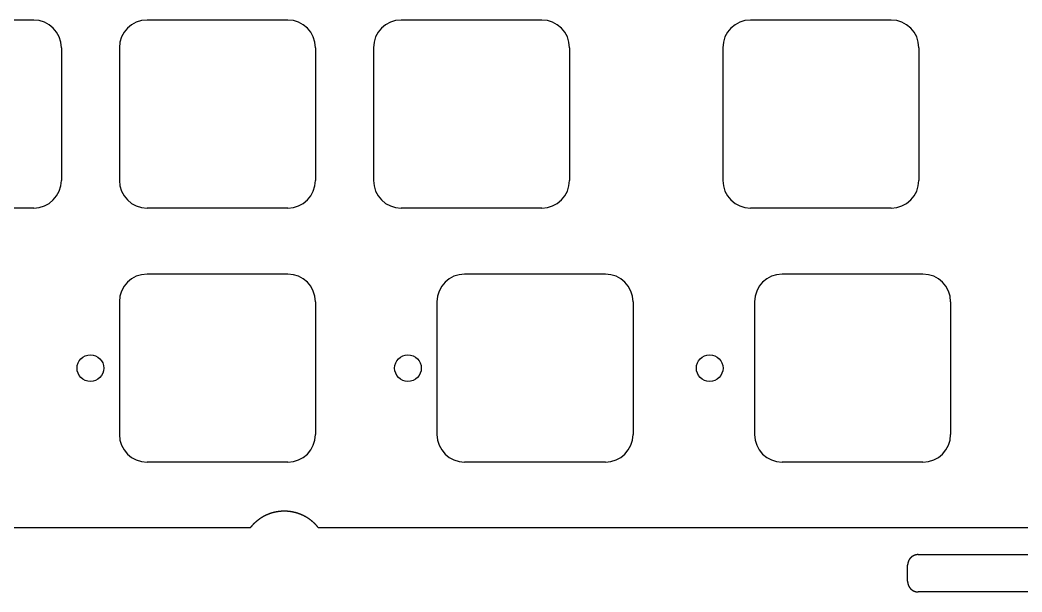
# Model space of a CAD drawing. Header units: millimetres. Extents: x -11 to 340, y -118 to 18.
# Drawn here: x 199.5 to 274.6, y -116.8 to -73.9 of the extents above; entities that cross this region are included whole.
import ezdxf

# ---------------------------------------------------------------- set-up
doc = ezdxf.new("R2010")
doc.units = ezdxf.units.MM
doc.header["$MEASUREMENT"] = 0
doc.layers.add('BLACK', color=7, linetype='CONTINUOUS')

msp = doc.modelspace()

# ---------------------------------------------------------------- linework, layer by layer
at = {"layer": 'BLACK', "linetype": 'Continuous'}
for p, q in [((200.5375, -73.9125), (189.9875, -73.9125)), ((219.5875, -73.9125), (209.0375, -73.9125)), ((238.6375, -73.9125), (228.087499, -73.9125)), ((264.83125, -73.9125), (254.281249, -73.9125)), ((202.6125, -75.9875), (202.6125, -85.9375)), ((202.612502, -75.9875), (202.6125, -75.9875)), ((206.9625, -75.9875), (206.9625, -85.9375)), ((221.6625, -75.9875), (221.6625, -85.9375)), ((221.662502, -75.9875), (221.6625, -75.9875)), ((226.0125, -75.9875), (226.0125, -85.937501)), ((240.7125, -75.9875), (240.7125, -85.9375)), ((252.20625, -75.9875), (252.20625, -85.937501)), ((266.90625, -75.9875), (266.90625, -85.9375)), ((200.5375, -88.0125), (189.9875, -88.0125)), ((219.5875, -88.0125), (209.0375, -88.0125)), ((238.6375, -88.0125), (228.0875, -88.0125)), ((264.83125, -88.0125), (254.28125, -88.0125)), ((219.5875, -92.9625), (209.037499, -92.9625)), ((243.4, -92.9625), (232.849999, -92.9625)), ((267.2125, -92.9625), (256.662499, -92.9625)), ((206.9625, -95.0375), (206.9625, -104.987501)), ((221.6625, -95.0375), (221.6625, -104.9875)), ((230.775, -95.0375), (230.775, -104.987501)), ((245.475, -95.0375), (245.475, -104.9875)), ((254.5875, -95.0375), (254.5875, -104.987501)), ((269.2875, -95.0375), (269.2875, -104.9875)), ((219.5875, -107.0625), (209.0375, -107.0625)), ((243.4, -107.0625), (232.85, -107.0625)), ((267.2125, -107.0625), (256.6625, -107.0625)), ((217.688993, -111.184133), (217.682042, -111.188222)), ((217.695956, -111.180062), (217.688993, -111.184133)), ((217.702926, -111.176009), (217.695956, -111.180062)), ((217.709907, -111.171973), (217.702926, -111.176009)), ((217.716895, -111.167956), (217.709907, -111.171973)), ((217.723894, -111.163956), (217.716895, -111.167956)), ((217.730901, -111.159974), (217.723894, -111.163956)), ((217.737918, -111.15601), (217.730901, -111.159974)), ((217.744942, -111.152064), (217.737918, -111.15601)), ((217.751978, -111.148135), (217.744942, -111.152064)), ((217.75902, -111.144226), (217.751978, -111.148135)), ((217.766074, -111.140333), (217.75902, -111.144226)), ((217.773134, -111.136459), (217.766074, -111.140333)), ((217.780205, -111.132602), (217.773134, -111.136459)), ((217.787283, -111.128764), (217.780205, -111.132602)), ((217.794372, -111.124943), (217.787283, -111.128764)), ((217.801467, -111.121141), (217.794372, -111.124943)), ((217.808574, -111.117356), (217.801467, -111.121141)), ((217.815687, -111.11359), (217.808574, -111.117356)), ((217.822811, -111.10984), (217.815687, -111.11359)), ((217.829941, -111.106111), (217.822811, -111.10984)), ((217.837082, -111.102398), (217.829941, -111.106111)), ((217.84423, -111.098704), (217.837082, -111.102398)), ((217.851388, -111.095027), (217.84423, -111.098704)), ((217.858553, -111.09137), (217.851388, -111.095027)), ((217.865729, -111.087729), (217.858553, -111.09137)), ((217.87291, -111.084108), (217.865729, -111.087729)), ((217.880103, -111.080503), (217.87291, -111.084108)), ((217.887301, -111.076918), (217.880103, -111.080503)), ((217.894511, -111.07335), (217.887301, -111.076918)), ((217.901726, -111.069802), (217.894511, -111.07335)), ((217.908952, -111.06627), (217.901726, -111.069802)), ((217.916184, -111.062758), (217.908952, -111.06627)), ((217.923427, -111.059263), (217.916184, -111.062758)), ((217.930676, -111.055787), (217.923427, -111.059263)), ((217.937935, -111.052328), (217.930676, -111.055787)), ((217.9452, -111.048889), (217.937935, -111.052328)), ((217.952475, -111.045467), (217.9452, -111.048889)), ((217.959757, -111.042064), (217.952475, -111.045467)), ((217.967048, -111.038679), (217.959757, -111.042064)), ((217.974346, -111.035313), (217.967048, -111.038679)), ((217.981653, -111.031964), (217.974346, -111.035313)), ((217.988967, -111.028634), (217.981653, -111.031964)), ((217.996291, -111.025322), (217.988967, -111.028634)), ((218.00362, -111.022029), (217.996291, -111.025322)), ((218.01096, -111.018754), (218.00362, -111.022029)), ((218.018305, -111.015498), (218.01096, -111.018754)), ((218.02566, -111.01226), (218.018305, -111.015498)), ((218.033021, -111.009041), (218.02566, -111.01226)), ((218.040392, -111.005839), (218.033021, -111.009041)), ((218.047768, -111.002657), (218.040392, -111.005839)), ((218.055154, -110.999492), (218.047768, -111.002657)), ((218.062546, -110.996347), (218.055154, -110.999492)), ((218.069947, -110.993219), (218.062546, -110.996347)), ((218.077354, -110.990111), (218.069947, -110.993219)), ((218.084771, -110.987021), (218.077354, -110.990111)), ((218.092193, -110.983949), (218.084771, -110.987021)), ((218.099624, -110.980896), (218.092193, -110.983949)), ((218.107061, -110.977862), (218.099624, -110.980896)), ((218.114508, -110.974846), (218.107061, -110.977862)), ((218.121959, -110.971849), (218.114508, -110.974846)), ((218.129421, -110.96887), (218.121959, -110.971849)), ((218.136887, -110.96591), (218.129421, -110.96887)), ((218.144363, -110.962968), (218.136887, -110.96591)), ((218.151844, -110.960046), (218.144363, -110.962968)), ((218.159334, -110.957141), (218.151844, -110.960046)), ((218.166829, -110.954256), (218.159334, -110.957141)), ((218.174334, -110.951389), (218.166829, -110.954256)), ((218.181844, -110.948542), (218.174334, -110.951389)), ((218.189362, -110.945712), (218.181844, -110.948542)), ((218.196886, -110.942902), (218.189362, -110.945712)), ((218.204419, -110.94011), (218.196886, -110.942902)), ((218.211956, -110.937337), (218.204419, -110.94011)), ((218.219503, -110.934582), (218.211956, -110.937337)), ((218.227054, -110.931847), (218.219503, -110.934582)), ((218.234615, -110.92913), (218.227054, -110.931847)), ((218.24218, -110.926433), (218.234615, -110.92913)), ((218.249754, -110.923753), (218.24218, -110.926433)), ((218.257332, -110.921094), (218.249754, -110.923753)), ((218.264919, -110.918452), (218.257332, -110.921094)), ((218.272511, -110.91583), (218.264919, -110.918452)), ((218.280112, -110.913226), (218.272511, -110.91583)), ((218.287717, -110.910642), (218.280112, -110.913226)), ((218.295331, -110.908076), (218.287717, -110.910642)), ((218.302949, -110.905529), (218.295331, -110.908076)), ((218.310576, -110.903001), (218.302949, -110.905529)), ((218.318207, -110.900492), (218.310576, -110.903001)), ((218.325846, -110.898002), (218.318207, -110.900492)), ((218.33349, -110.895531), (218.325846, -110.898002)), ((218.341142, -110.893079), (218.33349, -110.895531)), ((218.348798, -110.890646), (218.341142, -110.893079)), ((218.356463, -110.888232), (218.348798, -110.890646)), ((218.364131, -110.885838), (218.356463, -110.888232)), ((218.371808, -110.883461), (218.364131, -110.885838)), ((218.379489, -110.881105), (218.371808, -110.883461)), ((218.387178, -110.878767), (218.379489, -110.881105)), ((218.394871, -110.876449), (218.387178, -110.878767)), ((218.402573, -110.874149), (218.394871, -110.876449)), ((218.410278, -110.871869), (218.402573, -110.874149)), ((218.41799, -110.869607), (218.410278, -110.871869)), ((218.425707, -110.867365), (218.41799, -110.869607)), ((218.433432, -110.865142), (218.425707, -110.867365)), ((218.44116, -110.862938), (218.433432, -110.865142)), ((218.448896, -110.860753), (218.44116, -110.862938)), ((218.456636, -110.858588), (218.448896, -110.860753)), ((218.464383, -110.856441), (218.456636, -110.858588)), ((218.472134, -110.854315), (218.464383, -110.856441)), ((218.479893, -110.852206), (218.472134, -110.854315)), ((218.487655, -110.850118), (218.479893, -110.852206)), ((218.495425, -110.848048), (218.487655, -110.850118)), ((218.503198, -110.845998), (218.495425, -110.848048)), ((218.510978, -110.843967), (218.503198, -110.845998)), ((218.518762, -110.841956), (218.510978, -110.843967)), ((218.526553, -110.839963), (218.518762, -110.841956)), ((218.534348, -110.837991), (218.526553, -110.839963)), ((218.542149, -110.836037), (218.534348, -110.837991)), ((218.549954, -110.834103), (218.542149, -110.836037)), ((218.557766, -110.832187), (218.549954, -110.834103)), ((218.565581, -110.830292), (218.557766, -110.832187)), ((218.573403, -110.828416), (218.565581, -110.830292)), ((218.581228, -110.826559), (218.573403, -110.828416)), ((218.58906, -110.824721), (218.581228, -110.826559)), ((218.596895, -110.822903), (218.58906, -110.824721)), ((218.604737, -110.821104), (218.596895, -110.822903)), ((218.612582, -110.819325), (218.604737, -110.821104)), ((218.620433, -110.817565), (218.612582, -110.819325)), ((218.628287, -110.815825), (218.620433, -110.817565)), ((218.636148, -110.814104), (218.628287, -110.815825)), ((218.644011, -110.812403), (218.636148, -110.814104)), ((218.651881, -110.81072), (218.644011, -110.812403)), ((218.659754, -110.809058), (218.651881, -110.81072)), ((218.667633, -110.807415), (218.659754, -110.809058)), ((218.675515, -110.805792), (218.667633, -110.807415)), ((218.683403, -110.804187), (218.675515, -110.805792)), ((218.691293, -110.802603), (218.683403, -110.804187)), ((218.69919, -110.801038), (218.691293, -110.802603)), ((218.707089, -110.799493), (218.69919, -110.801038)), ((218.714994, -110.797967), (218.707089, -110.799493)), ((218.722902, -110.796461), (218.714994, -110.797967)), ((218.730815, -110.794974), (218.722902, -110.796461)), ((218.738731, -110.793507), (218.730815, -110.794974)), ((218.746653, -110.792059), (218.738731, -110.793507)), ((218.754577, -110.790632), (218.746653, -110.792059)), ((218.762506, -110.789223), (218.754577, -110.790632)), ((218.770438, -110.787835), (218.762506, -110.789223)), ((218.778375, -110.786466), (218.770438, -110.787835)), ((218.786315, -110.785117), (218.778375, -110.786466)), ((218.794259, -110.783787), (218.786315, -110.785117)), ((218.802206, -110.782477), (218.794259, -110.783787)), ((218.810158, -110.781186), (218.802206, -110.782477)), ((218.818113, -110.779916), (218.810158, -110.781186)), ((218.826072, -110.778665), (218.818113, -110.779916)), ((218.834033, -110.777434), (218.826072, -110.778665)), ((218.841999, -110.776222), (218.834033, -110.777434)), ((218.849968, -110.77503), (218.841999, -110.776222)), ((218.857941, -110.773858), (218.849968, -110.77503)), ((218.865916, -110.772706), (218.857941, -110.773858)), ((218.873895, -110.771573), (218.865916, -110.772706)), ((218.881877, -110.77046), (218.873895, -110.771573)), ((218.889863, -110.769367), (218.881877, -110.77046)), ((218.89785, -110.768294), (218.889863, -110.769367)), ((218.905843, -110.76724), (218.89785, -110.768294)), ((218.913837, -110.766207), (218.905843, -110.76724)), ((218.921835, -110.765193), (218.913837, -110.766207)), ((218.929834, -110.764198), (218.921835, -110.765193)), ((218.937838, -110.763224), (218.929834, -110.764198)), ((218.945844, -110.762269), (218.937838, -110.763224)), ((218.953854, -110.761335), (218.945844, -110.762269)), ((218.961865, -110.76042), (218.953854, -110.761335)), ((218.96988, -110.759525), (218.961865, -110.76042)), ((218.977896, -110.758649), (218.96988, -110.759525)), ((218.985916, -110.757794), (218.977896, -110.758649)), ((218.993937, -110.756958), (218.985916, -110.757794)), ((219.001962, -110.756143), (218.993937, -110.756958)), ((219.009989, -110.755347), (219.001962, -110.756143)), ((219.018019, -110.754571), (219.009989, -110.755347)), ((219.02605, -110.753815), (219.018019, -110.754571)), ((219.034084, -110.753078), (219.02605, -110.753815)), ((219.04212, -110.752362), (219.034084, -110.753078)), ((219.050159, -110.751666), (219.04212, -110.752362)), ((219.058198, -110.750989), (219.050159, -110.751666)), ((219.066241, -110.750333), (219.058198, -110.750989)), ((219.074285, -110.749696), (219.066241, -110.750333)), ((219.082332, -110.749079), (219.074285, -110.749696)), ((219.09038, -110.748482), (219.082332, -110.749079)), ((219.098431, -110.747905), (219.09038, -110.748482)), ((219.106482, -110.747348), (219.098431, -110.747905)), ((219.114536, -110.746811), (219.106482, -110.747348)), ((219.122591, -110.746294), (219.114536, -110.746811)), ((219.130649, -110.745797), (219.122591, -110.746294)), ((219.138707, -110.745319), (219.130649, -110.745797)), ((219.146767, -110.744862), (219.138707, -110.745319)), ((219.154828, -110.744425), (219.146767, -110.744862)), ((219.162892, -110.744007), (219.154828, -110.744425)), ((219.170956, -110.74361), (219.162892, -110.744007)), ((219.179022, -110.743232), (219.170956, -110.74361)), ((219.187089, -110.742875), (219.179022, -110.743232)), ((219.195157, -110.742537), (219.187089, -110.742875)), ((219.203226, -110.74222), (219.195157, -110.742537)), ((219.211297, -110.741922), (219.203226, -110.74222)), ((219.219368, -110.741644), (219.211297, -110.741922)), ((219.227441, -110.741387), (219.219368, -110.741644)), ((219.235514, -110.741149), (219.227441, -110.741387)), ((219.243589, -110.740931), (219.235514, -110.741149)), ((219.251664, -110.740734), (219.243589, -110.740931)), ((219.259741, -110.740556), (219.251664, -110.740734)), ((219.267817, -110.740398), (219.259741, -110.740556)), ((219.275895, -110.740261), (219.267817, -110.740398)), ((219.283972, -110.740143), (219.275895, -110.740261)), ((219.292051, -110.740045), (219.283972, -110.740143)), ((219.30013, -110.739968), (219.292051, -110.740045)), ((219.30821, -110.73991), (219.30013, -110.739968)), ((219.31629, -110.739872), (219.30821, -110.73991)), ((219.324371, -110.739854), (219.31629, -110.739872)), ((219.332451, -110.739857), (219.324371, -110.739854)), ((219.340532, -110.739879), (219.332451, -110.739857)), ((219.348613, -110.739921), (219.340532, -110.739879)), ((219.356695, -110.739984), (219.348613, -110.739921)), ((219.364776, -110.740066), (219.356695, -110.739984)), ((219.372857, -110.740168), (219.364776, -110.740066)), ((219.380938, -110.740291), (219.372857, -110.740168)), ((219.38902, -110.740433), (219.380938, -110.740291)), ((219.397101, -110.740595), (219.38902, -110.740433)), ((219.405182, -110.740778), (219.397101, -110.740595)), ((219.413262, -110.74098), (219.405182, -110.740778)), ((219.421343, -110.741202), (219.413262, -110.74098)), ((219.429423, -110.741445), (219.421343, -110.741202)), ((219.437503, -110.741707), (219.429423, -110.741445)), ((219.445582, -110.741989), (219.437503, -110.741707)), ((219.453661, -110.742292), (219.445582, -110.741989)), ((219.461738, -110.742614), (219.453661, -110.742292)), ((219.469816, -110.742956), (219.461738, -110.742614)), ((219.477892, -110.743319), (219.469816, -110.742956)), ((219.485969, -110.743701), (219.477892, -110.743319)), ((219.494044, -110.744103), (219.485969, -110.743701)), ((219.502118, -110.744526), (219.494044, -110.744103)), ((219.510191, -110.744968), (219.502118, -110.744526)), ((219.518264, -110.74543), (219.510191, -110.744968)), ((219.526335, -110.745912), (219.518264, -110.74543)), ((219.534406, -110.746415), (219.526335, -110.745912)), ((219.542475, -110.746937), (219.534406, -110.746415)), ((219.550543, -110.747479), (219.542475, -110.746937)), ((219.55861, -110.748041), (219.550543, -110.747479)), ((219.566675, -110.748623), (219.55861, -110.748041)), ((219.574739, -110.749225), (219.566675, -110.748623)), ((219.582802, -110.749847), (219.574739, -110.749225)), ((219.590863, -110.750489), (219.582802, -110.749847)), ((219.598923, -110.751151), (219.590863, -110.750489)), ((219.606981, -110.751833), (219.598923, -110.751151)), ((219.615038, -110.752534), (219.606981, -110.751833)), ((219.623093, -110.753256), (219.615038, -110.752534)), ((219.631146, -110.753998), (219.623093, -110.753256)), ((219.639197, -110.754759), (219.631146, -110.753998)), ((219.647247, -110.75554), (219.639197, -110.754759)), ((219.655294, -110.756342), (219.647247, -110.75554)), ((219.66334, -110.757163), (219.655294, -110.756342)), ((219.671384, -110.758004), (219.66334, -110.757163)), ((219.679425, -110.758865), (219.671384, -110.758004)), ((219.687465, -110.759746), (219.679425, -110.758865)), ((219.695502, -110.760647), (219.687465, -110.759746)), ((219.703537, -110.761568), (219.695502, -110.760647)), ((219.711569, -110.762508), (219.703537, -110.761568)), ((219.7196, -110.763469), (219.711569, -110.762508)), ((219.735653, -110.765449), (219.7196, -110.763469)), ((219.751696, -110.767509), (219.735653, -110.765449)), ((219.767729, -110.769648), (219.751696, -110.767509)), ((219.783751, -110.771866), (219.767729, -110.769648)), ((219.799762, -110.774163), (219.783751, -110.771866)), ((219.81576, -110.77654), (219.799762, -110.774163)), ((219.831746, -110.778995), (219.81576, -110.77654)), ((219.84772, -110.78153), (219.831746, -110.778995)), ((219.86368, -110.784144), (219.84772, -110.78153)), ((219.879627, -110.786836), (219.86368, -110.784144)), ((219.89556, -110.789607), (219.879627, -110.786836)), ((219.911478, -110.792457), (219.89556, -110.789607)), ((219.927382, -110.795385), (219.911478, -110.792457)), ((219.94327, -110.798392), (219.927382, -110.795385)), ((219.959142, -110.801477), (219.94327, -110.798392)), ((219.974998, -110.804641), (219.959142, -110.801477)), ((219.990838, -110.807883), (219.974998, -110.804641)), ((220.00666, -110.811203), (219.990838, -110.807883)), ((220.022465, -110.814601), (220.00666, -110.811203)), ((220.038252, -110.818077), (220.022465, -110.814601)), ((220.05402, -110.821631), (220.038252, -110.818077)), ((220.06977, -110.825262), (220.05402, -110.821631)), ((220.085501, -110.828972), (220.06977, -110.825262)), ((220.101211, -110.832758), (220.085501, -110.828972)), ((220.116902, -110.836623), (220.101211, -110.832758)), ((220.132573, -110.840564), (220.116902, -110.836623)), ((220.148222, -110.844583), (220.132573, -110.840564)), ((220.16385, -110.848679), (220.148222, -110.844583)), ((220.179456, -110.852852), (220.16385, -110.848679)), ((220.19504, -110.857102), (220.179456, -110.852852)), ((220.210602, -110.861428), (220.19504, -110.857102)), ((220.226141, -110.865831), (220.210602, -110.861428)), ((220.241656, -110.870311), (220.226141, -110.865831)), ((220.257147, -110.874867), (220.241656, -110.870311)), ((220.272614, -110.879499), (220.257147, -110.874867)), ((220.288057, -110.884207), (220.272614, -110.879499)), ((220.303474, -110.888992), (220.288057, -110.884207)), ((220.318866, -110.893852), (220.303474, -110.888992)), ((220.334233, -110.898788), (220.318866, -110.893852)), ((220.349573, -110.903799), (220.334233, -110.898788)), ((220.364886, -110.908886), (220.349573, -110.903799)), ((220.380172, -110.914048), (220.364886, -110.908886)), ((220.395431, -110.919285), (220.380172, -110.914048)), ((220.410662, -110.924598), (220.395431, -110.919285)), ((220.425865, -110.929985), (220.410662, -110.924598)), ((220.44104, -110.935447), (220.425865, -110.929985)), ((220.456185, -110.940983), (220.44104, -110.935447)), ((220.471301, -110.946594), (220.456185, -110.940983)), ((220.486388, -110.952279), (220.471301, -110.946594)), ((220.501444, -110.958038), (220.486388, -110.952279)), ((220.51647, -110.963872), (220.501444, -110.958038)), ((220.531464, -110.969779), (220.51647, -110.963872)), ((220.546428, -110.975759), (220.531464, -110.969779)), ((220.56136, -110.981813), (220.546428, -110.975759)), ((220.576261, -110.987941), (220.56136, -110.981813)), ((220.591128, -110.994142), (220.576261, -110.987941)), ((220.605964, -111.000415), (220.591128, -110.994142)), ((220.620766, -111.006762), (220.605964, -111.000415)), ((220.635534, -111.013181), (220.620766, -111.006762)), ((220.650269, -111.019673), (220.635534, -111.013181)), ((220.66497, -111.026237), (220.650269, -111.019673)), ((220.679637, -111.032873), (220.66497, -111.026237)), ((220.694269, -111.039581), (220.679637, -111.032873)), ((220.708865, -111.046362), (220.694269, -111.039581)), ((220.723426, -111.053213), (220.708865, -111.046362)), ((220.737951, -111.060137), (220.723426, -111.053213)), ((220.75244, -111.067131), (220.737951, -111.060137)), ((220.766893, -111.074197), (220.75244, -111.067131)), ((220.781309, -111.081334), (220.766893, -111.074197)), ((220.795687, -111.088542), (220.781309, -111.081334)), ((220.810029, -111.09582), (220.795687, -111.088542)), ((220.824332, -111.103169), (220.810029, -111.09582)), ((220.838597, -111.110588), (220.824332, -111.103169)), ((220.852824, -111.118077), (220.838597, -111.110588)), ((220.867012, -111.125637), (220.852824, -111.118077)), ((220.881161, -111.133266), (220.867012, -111.125637)), ((220.89527, -111.140964), (220.881161, -111.133266)), ((220.90934, -111.148732), (220.89527, -111.140964)), ((220.92337, -111.15657), (220.90934, -111.148732)), ((220.937359, -111.164476), (220.92337, -111.15657)), ((220.951308, -111.172451), (220.937359, -111.164476)), ((220.965216, -111.180495), (220.951308, -111.172451)), ((220.979083, -111.188608), (220.965216, -111.180495)), ((216.814185, -111.932212), (216.809087, -111.938458)), ((216.819298, -111.925977), (216.814185, -111.932212)), ((216.824426, -111.919756), (216.819298, -111.925977)), ((216.829569, -111.913546), (216.824426, -111.919756)), ((216.834728, -111.907351), (216.829569, -111.913546)), ((216.839903, -111.901167), (216.834728, -111.907351)), ((216.845092, -111.894997), (216.839903, -111.901167)), ((216.850298, -111.888839), (216.845092, -111.894997)), ((216.855518, -111.882695), (216.850298, -111.888839)), ((216.860753, -111.876563), (216.855518, -111.882695)), ((216.866004, -111.870445), (216.860753, -111.876563)), ((216.87127, -111.864339), (216.866004, -111.870445)), ((216.87655, -111.858247), (216.87127, -111.864339)), ((216.881847, -111.852167), (216.87655, -111.858247)), ((216.887158, -111.846101), (216.881847, -111.852167)), ((216.892484, -111.840048), (216.887158, -111.846101)), ((216.897825, -111.834009), (216.892484, -111.840048)), ((216.903181, -111.827982), (216.897825, -111.834009)), ((216.908552, -111.821969), (216.903181, -111.827982)), ((216.913938, -111.815969), (216.908552, -111.821969)), ((216.919338, -111.809983), (216.913938, -111.815969)), ((216.924754, -111.80401), (216.919338, -111.809983)), ((216.930184, -111.798051), (216.924754, -111.80401)), ((216.935629, -111.792104), (216.930184, -111.798051)), ((216.941089, -111.786172), (216.935629, -111.792104)), ((216.946564, -111.780253), (216.941089, -111.786172)), ((216.952053, -111.774348), (216.946564, -111.780253)), ((216.957557, -111.768456), (216.952053, -111.774348)), ((216.963075, -111.762578), (216.957557, -111.768456)), ((216.968608, -111.756714), (216.963075, -111.762578)), ((216.974155, -111.750864), (216.968608, -111.756714)), ((216.979717, -111.745027), (216.974155, -111.750864)), ((216.985294, -111.739204), (216.979717, -111.745027)), ((216.990885, -111.733395), (216.985294, -111.739204)), ((216.99649, -111.7276), (216.990885, -111.733395)), ((217.002109, -111.721819), (216.99649, -111.7276)), ((217.007743, -111.716052), (217.002109, -111.721819)), ((217.013391, -111.710298), (217.007743, -111.716052)), ((217.019054, -111.704559), (217.013391, -111.710298)), ((217.024731, -111.698834), (217.019054, -111.704559)), ((217.030421, -111.693123), (217.024731, -111.698834)), ((217.041845, -111.681744), (217.030421, -111.693123)), ((217.053326, -111.670421), (217.041845, -111.681744)), ((217.064862, -111.659155), (217.053326, -111.670421)), ((217.076454, -111.647947), (217.064862, -111.659155)), ((217.088101, -111.636797), (217.076454, -111.647947)), ((217.099804, -111.625704), (217.088101, -111.636797)), ((217.111561, -111.61467), (217.099804, -111.625704)), ((217.123373, -111.603694), (217.111561, -111.61467)), ((217.135239, -111.592777), (217.123373, -111.603694)), ((217.14716, -111.581919), (217.135239, -111.592777)), ((217.159133, -111.571121), (217.14716, -111.581919)), ((217.171161, -111.560382), (217.159133, -111.571121)), ((217.183241, -111.549703), (217.171161, -111.560382)), ((217.195374, -111.539083), (217.183241, -111.549703)), ((217.20756, -111.528525), (217.195374, -111.539083)), ((217.219798, -111.518027), (217.20756, -111.528525)), ((217.232087, -111.507589), (217.219798, -111.518027)), ((217.244429, -111.497213), (217.232087, -111.507589)), ((217.256821, -111.486898), (217.244429, -111.497213)), ((217.269265, -111.476645), (217.256821, -111.486898)), ((217.281759, -111.466454), (217.269265, -111.476645)), ((217.294304, -111.456325), (217.281759, -111.466454)), ((217.306899, -111.446258), (217.294304, -111.456325)), ((217.319543, -111.436254), (217.306899, -111.446258)), ((217.332237, -111.426313), (217.319543, -111.436254)), ((217.340279, -111.420067), (217.332237, -111.426313)), ((217.346729, -111.415086), (217.340279, -111.420067)), ((217.353188, -111.410123), (217.346729, -111.415086)), ((217.359659, -111.405176), (217.353188, -111.410123)), ((217.366139, -111.400248), (217.359659, -111.405176)), ((217.372631, -111.395335), (217.366139, -111.400248)), ((217.379131, -111.390442), (217.372631, -111.395335)), ((217.385644, -111.385564), (217.379131, -111.390442)), ((217.392165, -111.380705), (217.385644, -111.385564)), ((217.398698, -111.375861), (217.392165, -111.380705)), ((217.405239, -111.371037), (217.398698, -111.375861)), ((217.411793, -111.366228), (217.405239, -111.371037)), ((217.418355, -111.361438), (217.411793, -111.366228)), ((217.424929, -111.356664), (217.418355, -111.361438)), ((217.431512, -111.351908), (217.424929, -111.356664)), ((217.438106, -111.347169), (217.431512, -111.351908)), ((217.444709, -111.342448), (217.438106, -111.347169)), ((217.451324, -111.337744), (217.444709, -111.342448)), ((217.457947, -111.333058), (217.451324, -111.337744)), ((217.464582, -111.328388), (217.457947, -111.333058)), ((217.471225, -111.323736), (217.464582, -111.328388)), ((217.47788, -111.319101), (217.471225, -111.323736)), ((217.484543, -111.314485), (217.47788, -111.319101)), ((217.491218, -111.309885), (217.484543, -111.314485)), ((217.497901, -111.305303), (217.491218, -111.309885)), ((217.504596, -111.300738), (217.497901, -111.305303)), ((217.511299, -111.296191), (217.504596, -111.300738)), ((217.518014, -111.291661), (217.511299, -111.296191)), ((217.524736, -111.287149), (217.518014, -111.291661)), ((217.531471, -111.282654), (217.524736, -111.287149)), ((217.538213, -111.278177), (217.531471, -111.282654)), ((217.544967, -111.273717), (217.538213, -111.278177)), ((217.551729, -111.269275), (217.544967, -111.273717)), ((217.558502, -111.26485), (217.551729, -111.269275)), ((217.565283, -111.260444), (217.558502, -111.26485)), ((217.572076, -111.256054), (217.565283, -111.260444)), ((217.578877, -111.251682), (217.572076, -111.256054)), ((217.585689, -111.247327), (217.578877, -111.251682)), ((217.592508, -111.242991), (217.585689, -111.247327)), ((217.59934, -111.238672), (217.592508, -111.242991)), ((217.606179, -111.234371), (217.59934, -111.238672)), ((217.613029, -111.230086), (217.606179, -111.234371)), ((217.619887, -111.225821), (217.613029, -111.230086)), ((217.626756, -111.221572), (217.619887, -111.225821)), ((217.633633, -111.217342), (217.626756, -111.221572)), ((217.640522, -111.213128), (217.633633, -111.217342)), ((217.647417, -111.208933), (217.640522, -111.213128)), ((217.654324, -111.204755), (217.647417, -111.208933)), ((217.661239, -111.200596), (217.654324, -111.204755)), ((217.668164, -111.196453), (217.661239, -111.200596)), ((217.675097, -111.192329), (217.668164, -111.196453)), ((217.682042, -111.188222), (217.675097, -111.192329)), ((220.992908, -111.196788), (220.979083, -111.188608)), ((221.006692, -111.205037), (220.992908, -111.196788)), ((221.020433, -111.213354), (221.006692, -111.205037)), ((221.034132, -111.221739), (221.020433, -111.213354)), ((221.047789, -111.230192), (221.034132, -111.221739)), ((221.061402, -111.238712), (221.047789, -111.230192)), ((221.074973, -111.247299), (221.061402, -111.238712)), ((221.088499, -111.255953), (221.074973, -111.247299)), ((221.101982, -111.264674), (221.088499, -111.255953)), ((221.115421, -111.273462), (221.101982, -111.264674)), ((221.128816, -111.282317), (221.115421, -111.273462)), ((221.142166, -111.291238), (221.128816, -111.282317)), ((221.155472, -111.300225), (221.142166, -111.291238)), ((221.168732, -111.309278), (221.155472, -111.300225)), ((221.181947, -111.318397), (221.168732, -111.309278)), ((221.195116, -111.327582), (221.181947, -111.318397)), ((221.208239, -111.336832), (221.195116, -111.327582)), ((221.221317, -111.346147), (221.208239, -111.336832)), ((221.234348, -111.355528), (221.221317, -111.346147)), ((221.247332, -111.364974), (221.234348, -111.355528)), ((221.26027, -111.374484), (221.247332, -111.364974)), ((221.27316, -111.384059), (221.26027, -111.374484)), ((221.286003, -111.393699), (221.27316, -111.384059)), ((221.298799, -111.403402), (221.286003, -111.393699)), ((221.311546, -111.41317), (221.298799, -111.403402)), ((221.324246, -111.423002), (221.311546, -111.41317)), ((221.336897, -111.432897), (221.324246, -111.423002)), ((221.3495, -111.442856), (221.336897, -111.432897)), ((221.362054, -111.452879), (221.3495, -111.442856)), ((221.37456, -111.462965), (221.362054, -111.452879)), ((221.387016, -111.473113), (221.37456, -111.462965)), ((221.399422, -111.483325), (221.387016, -111.473113)), ((221.411779, -111.493599), (221.399422, -111.483325)), ((221.424087, -111.503936), (221.411779, -111.493599)), ((221.436344, -111.514336), (221.424087, -111.503936)), ((221.448551, -111.524797), (221.436344, -111.514336)), ((221.460707, -111.535321), (221.448551, -111.524797)), ((221.472813, -111.545906), (221.460707, -111.535321)), ((221.484868, -111.556554), (221.472813, -111.545906)), ((221.496872, -111.567262), (221.484868, -111.556554)), ((221.508825, -111.578033), (221.496872, -111.567262)), ((221.520726, -111.588864), (221.508825, -111.578033)), ((221.532575, -111.599757), (221.520726, -111.588864)), ((221.544373, -111.61071), (221.532575, -111.599757)), ((221.556118, -111.621724), (221.544373, -111.61071)), ((221.567812, -111.632799), (221.556118, -111.621724)), ((221.579453, -111.643935), (221.567812, -111.632799)), ((221.591041, -111.65513), (221.579453, -111.643935)), ((221.602576, -111.666386), (221.591041, -111.65513)), ((221.614059, -111.677702), (221.602576, -111.666386)), ((221.625488, -111.689077), (221.614059, -111.677702)), ((221.636864, -111.700513), (221.625488, -111.689077)), ((221.648186, -111.712008), (221.636864, -111.700513)), ((221.659454, -111.723562), (221.648186, -111.712008)), ((221.670669, -111.735175), (221.659454, -111.723562)), ((221.681829, -111.746848), (221.670669, -111.735175)), ((221.692936, -111.75858), (221.681829, -111.746848)), ((221.703988, -111.77037), (221.692936, -111.75858)), ((221.714985, -111.782219), (221.703988, -111.77037)), ((221.725927, -111.794127), (221.714985, -111.782219)), ((221.736815, -111.806093), (221.725927, -111.794127)), ((221.747647, -111.818117), (221.736815, -111.806093)), ((221.758424, -111.8302), (221.747647, -111.818117)), ((221.769146, -111.84234), (221.758424, -111.8302)), ((221.779812, -111.854538), (221.769146, -111.84234)), ((221.790423, -111.866794), (221.779812, -111.854538)), ((221.800977, -111.879108), (221.790423, -111.866794)), ((221.811476, -111.891479), (221.800977, -111.879108)), ((221.821918, -111.903907), (221.811476, -111.891479)), ((221.832303, -111.916393), (221.821918, -111.903907)), ((221.842633, -111.928935), (221.832303, -111.916393)), ((221.852905, -111.941535), (221.842633, -111.928935)), ((216.76605, -111.9925), (172.55625, -111.9925)), ((216.773842, -111.98254), (216.76605, -111.9925)), ((216.77883, -111.976205), (216.773842, -111.98254)), ((216.783834, -111.969883), (216.77883, -111.976205)), ((216.788853, -111.963573), (216.783834, -111.969883)), ((216.793888, -111.957275), (216.788853, -111.963573)), ((216.798939, -111.95099), (216.793888, -111.957275)), ((216.804005, -111.944718), (216.798939, -111.95099)), ((216.809087, -111.938458), (216.804005, -111.944718)), ((221.863121, -111.954191), (221.852905, -111.941535)), ((221.873279, -111.966904), (221.863121, -111.954191)), ((221.883381, -111.979674), (221.873279, -111.966904)), ((221.893425, -111.9925), (221.883381, -111.979674)), ((286.3125, -111.9925), (221.893425, -111.9925)), ((266.341398, -114.188008), (266.33534, -114.193266)), ((266.347508, -114.182811), (266.341398, -114.188008)), ((266.353668, -114.177676), (266.347508, -114.182811)), ((266.359878, -114.172603), (266.353668, -114.177676)), ((266.366138, -114.167593), (266.359878, -114.172603)), ((266.372446, -114.162647), (266.366138, -114.167593)), ((266.378803, -114.157765), (266.372446, -114.162647)), ((266.385206, -114.152947), (266.378803, -114.157765)), ((266.391657, -114.148194), (266.385206, -114.152947)), ((266.398153, -114.143507), (266.391657, -114.148194)), ((266.404694, -114.138885), (266.398153, -114.143507)), ((266.41128, -114.134331), (266.404694, -114.138885)), ((266.417909, -114.129843), (266.41128, -114.134331)), ((266.424582, -114.125422), (266.417909, -114.129843)), ((266.431297, -114.12107), (266.424582, -114.125422)), ((266.438054, -114.116785), (266.431297, -114.12107)), ((266.444851, -114.11257), (266.438054, -114.116785)), ((266.451689, -114.108423), (266.444851, -114.11257)), ((266.458566, -114.104346), (266.451689, -114.108423)), ((266.465482, -114.100339), (266.458566, -114.104346)), ((266.472436, -114.096402), (266.465482, -114.100339)), ((266.479427, -114.092536), (266.472436, -114.096402)), ((266.486455, -114.088741), (266.479427, -114.092536)), ((266.493519, -114.085017), (266.486455, -114.088741)), ((266.500618, -114.081366), (266.493519, -114.085017)), ((266.507752, -114.077786), (266.500618, -114.081366)), ((266.51492, -114.074278), (266.507752, -114.077786)), ((266.522121, -114.070844), (266.51492, -114.074278)), ((266.529354, -114.067482), (266.522121, -114.070844)), ((266.53662, -114.064194), (266.529354, -114.067482)), ((266.543916, -114.060979), (266.53662, -114.064194)), ((266.551243, -114.057838), (266.543916, -114.060979)), ((266.5586, -114.054772), (266.551243, -114.057838)), ((266.565986, -114.051779), (266.5586, -114.054772)), ((266.573401, -114.048862), (266.565986, -114.051779)), ((266.580844, -114.046019), (266.573401, -114.048862)), ((266.588314, -114.043251), (266.580844, -114.046019)), ((266.59581, -114.040559), (266.588314, -114.043251)), ((266.603333, -114.037942), (266.59581, -114.040559)), ((266.61088, -114.035401), (266.603333, -114.037942)), ((266.618453, -114.032936), (266.61088, -114.035401)), ((266.62605, -114.030547), (266.618453, -114.032936)), ((266.63367, -114.028235), (266.62605, -114.030547)), ((266.641314, -114.025999), (266.63367, -114.028235)), ((266.64898, -114.02384), (266.641314, -114.025999)), ((266.656667, -114.021757), (266.64898, -114.02384)), ((266.664376, -114.019752), (266.656667, -114.021757)), ((266.672106, -114.017824), (266.664376, -114.019752)), ((266.679856, -114.015973), (266.672106, -114.017824)), ((266.687625, -114.0142), (266.679856, -114.015973)), ((266.695414, -114.012504), (266.687625, -114.0142)), ((266.70322, -114.010886), (266.695414, -114.012504)), ((266.711045, -114.009346), (266.70322, -114.010886)), ((266.718888, -114.007884), (266.711045, -114.009346)), ((266.726747, -114.0065), (266.718888, -114.007884)), ((266.734623, -114.005194), (266.726747, -114.0065)), ((266.742515, -114.003967), (266.734623, -114.005194)), ((266.750422, -114.002818), (266.742515, -114.003967)), ((266.758345, -114.001748), (266.750422, -114.002818)), ((266.766282, -114.000756), (266.758345, -114.001748)), ((266.774233, -113.999843), (266.766282, -114.000756)), ((266.782197, -113.999009), (266.774233, -113.999843)), ((266.790175, -113.998254), (266.782197, -113.999009)), ((266.798166, -113.997578), (266.790175, -113.998254)), ((266.806169, -113.996982), (266.798166, -113.997578)), ((266.814184, -113.996464), (266.806169, -113.996982)), ((266.82221, -113.996026), (266.814184, -113.996464)), ((266.830248, -113.995667), (266.82221, -113.996026)), ((266.838296, -113.995388), (266.830248, -113.995667)), ((266.846354, -113.995189), (266.838296, -113.995388)), ((266.854422, -113.995069), (266.846354, -113.995189)), ((266.8625, -113.995029), (266.854422, -113.995069)), ((266.8625, -113.995029), (279.5625, -113.995029)), ((266.062514, -114.790256), (266.0625, -114.794301)), ((266.0625, -114.794301), (266.0625, -114.795029)), ((266.0625, -115.995029), (266.0625, -114.795029)), ((266.062548, -114.786215), (266.062514, -114.790256)), ((266.062601, -114.782174), (266.062548, -114.786215)), ((266.062675, -114.778138), (266.062601, -114.782174)), ((266.062768, -114.774102), (266.062675, -114.778138)), ((266.062882, -114.770071), (266.062768, -114.774102)), ((266.063015, -114.76604), (266.062882, -114.770071)), ((266.063169, -114.762014), (266.063015, -114.76604)), ((266.063342, -114.757988), (266.063169, -114.762014)), ((266.063536, -114.753968), (266.063342, -114.757988)), ((266.063749, -114.749948), (266.063536, -114.753968)), ((266.063982, -114.745933), (266.063749, -114.749948)), ((266.064235, -114.741918), (266.063982, -114.745933)), ((266.064508, -114.737909), (266.064235, -114.741918)), ((266.064801, -114.733901), (266.064508, -114.737909)), ((266.065113, -114.729898), (266.064801, -114.733901)), ((266.065446, -114.725895), (266.065113, -114.729898)), ((266.065798, -114.721899), (266.065446, -114.725895)), ((266.06617, -114.717903), (266.065798, -114.721899)), ((266.066562, -114.713912), (266.06617, -114.717903)), ((266.066974, -114.709923), (266.066562, -114.713912)), ((266.067405, -114.705939), (266.066974, -114.709923)), ((266.067856, -114.701957), (266.067405, -114.705939)), ((266.068327, -114.69798), (266.067856, -114.701957)), ((266.068818, -114.694004), (266.068327, -114.69798)), ((266.069328, -114.690035), (266.068818, -114.694004)), ((266.069858, -114.686066), (266.069328, -114.690035)), ((266.070408, -114.682104), (266.069858, -114.686066)), ((266.070978, -114.678143), (266.070408, -114.682104)), ((266.071567, -114.674189), (266.070978, -114.678143)), ((266.072176, -114.670235), (266.071567, -114.674189)), ((266.072804, -114.666289), (266.072176, -114.670235)), ((266.073453, -114.662344), (266.072804, -114.666289)), ((266.07412, -114.658405), (266.073453, -114.662344)), ((266.074808, -114.654468), (266.07412, -114.658405)), ((266.075515, -114.650538), (266.074808, -114.654468)), ((266.076242, -114.646609), (266.075515, -114.650538)), ((266.076987, -114.642688), (266.076242, -114.646609)), ((266.077753, -114.638768), (266.076987, -114.642688)), ((266.078538, -114.634855), (266.077753, -114.638768)), ((266.079343, -114.630945), (266.078538, -114.634855)), ((266.080167, -114.627041), (266.079343, -114.630945)), ((266.081011, -114.623139), (266.080167, -114.627041)), ((266.081874, -114.619245), (266.081011, -114.623139)), ((266.082757, -114.615353), (266.081874, -114.619245)), ((266.083659, -114.611469), (266.082757, -114.615353)), ((266.08458, -114.607587), (266.083659, -114.611469)), ((266.085521, -114.603712), (266.08458, -114.607587)), ((266.086481, -114.59984), (266.085521, -114.603712)), ((266.087461, -114.595976), (266.086481, -114.59984)), ((266.08846, -114.592114), (266.087461, -114.595976)), ((266.089478, -114.58826), (266.08846, -114.592114)), ((266.090515, -114.584409), (266.089478, -114.58826)), ((266.091572, -114.580566), (266.090515, -114.584409)), ((266.092648, -114.576726), (266.091572, -114.580566)), ((266.093743, -114.572894), (266.092648, -114.576726)), ((266.094858, -114.569065), (266.093743, -114.572894)), ((266.095991, -114.565244), (266.094858, -114.569065)), ((266.097144, -114.561427), (266.095991, -114.565244)), ((266.098316, -114.557618), (266.097144, -114.561427)), ((266.099507, -114.553813), (266.098316, -114.557618)), ((266.100717, -114.550016), (266.099507, -114.553813)), ((266.101947, -114.546222), (266.100717, -114.550016)), ((266.103195, -114.542438), (266.101947, -114.546222)), ((266.104462, -114.538657), (266.103195, -114.542438)), ((266.105748, -114.534884), (266.104462, -114.538657)), ((266.107054, -114.531116), (266.105748, -114.534884)), ((266.108378, -114.527357), (266.107054, -114.531116)), ((266.109721, -114.523602), (266.108378, -114.527357)), ((266.111083, -114.519856), (266.109721, -114.523602)), ((266.112464, -114.516114), (266.111083, -114.519856)), ((266.113864, -114.512381), (266.112464, -114.516114)), ((266.115282, -114.508654), (266.113864, -114.512381)), ((266.116719, -114.504935), (266.115282, -114.508654)), ((266.118176, -114.501221), (266.116719, -114.504935)), ((266.11965, -114.497516), (266.118176, -114.501221)), ((266.121144, -114.493817), (266.11965, -114.497516)), ((266.122656, -114.490126), (266.121144, -114.493817)), ((266.124187, -114.486441), (266.122656, -114.490126)), ((266.125736, -114.482766), (266.124187, -114.486441)), ((266.127304, -114.479096), (266.125736, -114.482766)), ((266.12889, -114.475436), (266.127304, -114.479096)), ((266.130495, -114.471781), (266.12889, -114.475436)), ((266.132118, -114.468136), (266.130495, -114.471781)), ((266.13376, -114.464497), (266.132118, -114.468136)), ((266.13542, -114.460868), (266.13376, -114.464497)), ((266.137098, -114.457245), (266.13542, -114.460868)), ((266.138795, -114.453632), (266.137098, -114.457245)), ((266.14051, -114.450026), (266.138795, -114.453632)), ((266.142243, -114.44643), (266.14051, -114.450026)), ((266.143995, -114.44284), (266.142243, -114.44643)), ((266.145764, -114.43926), (266.143995, -114.44284)), ((266.147552, -114.435687), (266.145764, -114.43926)), ((266.149357, -114.432125), (266.147552, -114.435687)), ((266.151181, -114.428569), (266.149357, -114.432125)), ((266.153022, -114.425024), (266.151181, -114.428569)), ((266.154882, -114.421487), (266.153022, -114.425024)), ((266.15676, -114.41796), (266.154882, -114.421487)), ((266.158655, -114.41444), (266.15676, -114.41796)), ((266.160568, -114.410931), (266.158655, -114.41444)), ((266.162499, -114.40743), (266.160568, -114.410931)), ((266.164448, -114.40394), (266.162499, -114.40743)), ((266.166414, -114.400457), (266.164448, -114.40394)), ((266.168398, -114.396986), (266.166414, -114.400457)), ((266.1704, -114.393523), (266.168398, -114.396986)), ((266.172418, -114.390071), (266.1704, -114.393523)), ((266.174455, -114.386627), (266.172418, -114.390071)), ((266.176509, -114.383194), (266.174455, -114.386627)), ((266.17858, -114.379771), (266.176509, -114.383194)), ((266.180668, -114.376358), (266.17858, -114.379771)), ((266.182775, -114.372954), (266.180668, -114.376358)), ((266.184897, -114.369562), (266.182775, -114.372954)), ((266.187038, -114.366179), (266.184897, -114.369562)), ((266.189195, -114.362807), (266.187038, -114.366179)), ((266.191369, -114.359445), (266.189195, -114.362807)), ((266.19356, -114.356095), (266.191369, -114.359445)), ((266.195769, -114.352754), (266.19356, -114.356095)), ((266.197994, -114.349425), (266.195769, -114.352754)), ((266.200236, -114.346105), (266.197994, -114.349425)), ((266.202495, -114.342798), (266.200236, -114.346105)), ((266.20477, -114.339501), (266.202495, -114.342798)), ((266.207062, -114.336215), (266.20477, -114.339501)), ((266.209371, -114.33294), (266.207062, -114.336215)), ((266.211696, -114.329678), (266.209371, -114.33294)), ((266.214038, -114.326425), (266.211696, -114.329678)), ((266.216396, -114.323185), (266.214038, -114.326425)), ((266.21877, -114.319956), (266.216396, -114.323185)), ((266.221161, -114.316739), (266.21877, -114.319956)), ((266.223568, -114.313534), (266.221161, -114.316739)), ((266.225991, -114.31034), (266.223568, -114.313534)), ((266.22843, -114.307158), (266.225991, -114.31034)), ((266.230885, -114.303989), (266.22843, -114.307158)), ((266.233356, -114.300831), (266.230885, -114.303989)), ((266.235843, -114.297686), (266.233356, -114.300831)), ((266.238346, -114.294552), (266.235843, -114.297686)), ((266.240864, -114.291432), (266.238346, -114.294552)), ((266.243399, -114.288323), (266.240864, -114.291432)), ((266.245948, -114.285227), (266.243399, -114.288323)), ((266.248514, -114.282144), (266.245948, -114.285227)), ((266.251094, -114.279073), (266.248514, -114.282144)), ((266.253691, -114.276015), (266.251094, -114.279073)), ((266.256302, -114.27297), (266.253691, -114.276015)), ((266.258929, -114.269938), (266.256302, -114.27297)), ((266.261571, -114.266919), (266.258929, -114.269938)), ((266.264228, -114.263913), (266.261571, -114.266919)), ((266.2669, -114.26092), (266.264228, -114.263913)), ((266.269587, -114.257941), (266.2669, -114.26092)), ((266.272289, -114.254975), (266.269587, -114.257941)), ((266.275006, -114.252022), (266.272289, -114.254975)), ((266.277738, -114.249083), (266.275006, -114.252022)), ((266.280484, -114.246158), (266.277738, -114.249083)), ((266.283244, -114.243246), (266.280484, -114.246158)), ((266.28602, -114.240348), (266.283244, -114.243246)), ((266.288809, -114.237464), (266.28602, -114.240348)), ((266.291613, -114.234593), (266.288809, -114.237464)), ((266.294432, -114.231737), (266.291613, -114.234593)), ((266.300111, -114.226067), (266.294432, -114.231737)), ((266.305846, -114.220454), (266.300111, -114.226067)), ((266.311636, -114.214899), (266.305846, -114.220454)), ((266.317482, -114.209401), (266.311636, -114.214899)), ((266.323381, -114.203963), (266.317482, -114.209401)), ((266.329334, -114.198584), (266.323381, -114.203963)), ((266.33534, -114.193266), (266.329334, -114.198584)), ((266.0625, -115.995029), (266.06254, -116.003107)), ((266.06254, -116.003107), (266.06266, -116.011175)), ((266.06266, -116.011175), (266.062859, -116.019233)), ((266.062859, -116.019233), (266.063138, -116.027282)), ((266.063138, -116.027282), (266.063497, -116.035319)), ((266.063497, -116.035319), (266.063935, -116.043345)), ((266.063935, -116.043345), (266.064453, -116.05136)), ((266.064453, -116.05136), (266.065049, -116.059363)), ((266.065049, -116.059363), (266.065725, -116.067354)), ((266.065725, -116.067354), (266.06648, -116.075332)), ((266.06648, -116.075332), (266.067314, -116.083296)), ((266.067314, -116.083296), (266.068227, -116.091247)), ((266.068227, -116.091247), (266.069219, -116.099184)), ((266.069219, -116.099184), (266.070289, -116.107107)), ((266.070289, -116.107107), (266.071438, -116.115014)), ((266.071438, -116.115014), (266.072665, -116.122906)), ((266.072665, -116.122906), (266.073971, -116.130782)), ((266.073971, -116.130782), (266.075355, -116.138641)), ((266.075355, -116.138641), (266.076817, -116.146484)), ((266.076817, -116.146484), (266.078357, -116.154309)), ((266.078357, -116.154309), (266.079975, -116.162116)), ((266.079975, -116.162116), (266.081671, -116.169904)), ((266.081671, -116.169904), (266.083444, -116.177674)), ((266.083444, -116.177674), (266.085295, -116.185423)), ((266.085295, -116.185423), (266.087223, -116.193153)), ((266.087223, -116.193153), (266.089228, -116.200862)), ((266.089228, -116.200862), (266.091311, -116.20855)), ((266.091311, -116.20855), (266.09347, -116.216215)), ((266.09347, -116.216215), (266.095706, -116.223859)), ((266.095706, -116.223859), (266.098018, -116.231479)), ((266.098018, -116.231479), (266.100407, -116.239076)), ((266.100407, -116.239076), (266.102872, -116.246649)), ((266.102872, -116.246649), (266.105413, -116.254197)), ((266.105413, -116.254197), (266.10803, -116.261719)), ((266.10803, -116.261719), (266.110722, -116.269216)), ((266.110722, -116.269216), (266.11349, -116.276686)), ((266.11349, -116.276686), (266.116333, -116.284128)), ((266.116333, -116.284128), (266.11925, -116.291543)), ((266.11925, -116.291543), (266.122243, -116.298929)), ((266.122243, -116.298929), (266.125309, -116.306286)), ((266.125309, -116.306286), (266.12845, -116.313613)), ((266.12845, -116.313613), (266.131665, -116.32091)), ((266.131665, -116.32091), (266.134953, -116.328175)), ((266.134953, -116.328175), (266.138315, -116.335408)), ((266.138315, -116.335408), (266.141749, -116.342609)), ((266.141749, -116.342609), (266.145257, -116.349777)), ((266.145257, -116.349777), (266.148837, -116.356911)), ((266.148837, -116.356911), (266.152488, -116.36401)), ((266.152488, -116.36401), (266.156212, -116.371074)), ((266.156212, -116.371074), (266.160007, -116.378102)), ((266.160007, -116.378102), (266.163873, -116.385094)), ((266.163873, -116.385094), (266.16781, -116.392048)), ((266.16781, -116.392048), (266.171817, -116.398964)), ((266.171817, -116.398964), (266.175894, -116.405841)), ((266.175894, -116.405841), (266.18004, -116.412678)), ((266.18004, -116.412678), (266.184256, -116.419476)), ((266.184256, -116.419476), (266.18854, -116.426232)), ((266.18854, -116.426232), (266.192893, -116.432947)), ((266.192893, -116.432947), (266.197314, -116.43962)), ((266.197314, -116.43962), (266.201801, -116.446249)), ((266.201801, -116.446249), (266.206356, -116.452835)), ((266.206356, -116.452835), (266.210978, -116.459376)), ((266.210978, -116.459376), (266.215665, -116.465873)), ((266.215665, -116.465873), (266.220418, -116.472323)), ((266.220418, -116.472323), (266.225236, -116.478726)), ((266.225236, -116.478726), (266.230118, -116.485083)), ((266.230118, -116.485083), (266.235064, -116.491391)), ((266.235064, -116.491391), (266.240074, -116.497651)), ((266.240074, -116.497651), (266.245147, -116.503861)), ((266.245147, -116.503861), (266.250282, -116.510021)), ((266.250282, -116.510021), (266.255478, -116.516131)), ((266.255478, -116.516131), (266.260736, -116.522189)), ((266.260736, -116.522189), (266.266055, -116.528195)), ((266.266055, -116.528195), (266.271434, -116.534148)), ((266.271434, -116.534148), (266.276872, -116.540047)), ((266.276872, -116.540047), (266.282369, -116.545893)), ((266.282369, -116.545893), (266.287925, -116.551683)), ((266.287925, -116.551683), (266.293538, -116.557418)), ((266.293538, -116.557418), (266.299208, -116.563097)), ((266.299208, -116.563097), (266.302064, -116.565916)), ((266.302064, -116.565916), (266.304934, -116.56872)), ((266.304934, -116.56872), (266.307818, -116.571509)), ((266.307818, -116.571509), (266.310717, -116.574285)), ((266.310717, -116.574285), (266.313628, -116.577045)), ((266.313628, -116.577045), (266.316554, -116.579792)), ((266.316554, -116.579792), (266.319493, -116.582523)), ((266.319493, -116.582523), (266.322446, -116.58524)), ((266.322446, -116.58524), (266.325412, -116.587942)), ((266.325412, -116.587942), (266.328391, -116.590629)), ((266.328391, -116.590629), (266.331384, -116.593301)), ((266.331384, -116.593301), (266.33439, -116.595958)), ((266.33439, -116.595958), (266.337409, -116.5986)), ((266.337409, -116.5986), (266.340441, -116.601227)), ((266.340441, -116.601227), (266.343486, -116.603838)), ((266.343486, -116.603838), (266.346544, -116.606435)), ((266.346544, -116.606435), (266.349614, -116.609015)), ((266.349614, -116.609015), (266.352698, -116.611581)), ((266.352698, -116.611581), (266.355794, -116.61413)), ((266.355794, -116.61413), (266.358902, -116.616665)), ((266.358902, -116.616665), (266.362023, -116.619183)), ((266.362023, -116.619183), (266.365156, -116.621686)), ((266.365156, -116.621686), (266.368302, -116.624173)), ((266.368302, -116.624173), (266.371459, -116.626644)), ((266.371459, -116.626644), (266.374629, -116.629099)), ((266.374629, -116.629099), (266.377811, -116.631538)), ((266.377811, -116.631538), (266.381004, -116.633961)), ((266.381004, -116.633961), (266.38421, -116.636368)), ((266.38421, -116.636368), (266.387427, -116.638759)), ((266.387427, -116.638759), (266.390656, -116.641133)), ((266.390656, -116.641133), (266.393896, -116.643491)), ((266.393896, -116.643491), (266.397148, -116.645833)), ((266.397148, -116.645833), (266.400411, -116.648158)), ((266.400411, -116.648158), (266.403686, -116.650467)), ((266.403686, -116.650467), (266.406971, -116.652759)), ((266.406971, -116.652759), (266.410269, -116.655035)), ((266.410269, -116.655035), (266.413576, -116.657293)), ((266.413576, -116.657293), (266.416895, -116.659535)), ((266.416895, -116.659535), (266.420224, -116.66176)), ((266.420224, -116.66176), (266.423565, -116.663969)), ((266.423565, -116.663969), (266.426916, -116.66616)), ((266.426916, -116.66616), (266.430278, -116.668334)), ((266.430278, -116.668334), (266.43365, -116.670491)), ((266.43365, -116.670491), (266.437033, -116.672632)), ((266.437033, -116.672632), (266.440425, -116.674754)), ((266.440425, -116.674754), (266.443829, -116.676861)), ((266.443829, -116.676861), (266.447241, -116.678949)), ((266.447241, -116.678949), (266.450665, -116.68102)), ((266.450665, -116.68102), (266.454098, -116.683074)), ((266.454098, -116.683074), (266.457541, -116.685111)), ((266.457541, -116.685111), (266.460993, -116.687129)), ((266.460993, -116.687129), (266.464457, -116.689131)), ((266.464457, -116.689131), (266.467928, -116.691115)), ((266.467928, -116.691115), (266.47141, -116.693081)), ((266.47141, -116.693081), (266.474901, -116.69503)), ((266.474901, -116.69503), (266.478402, -116.696961)), ((266.478402, -116.696961), (266.481911, -116.698874)), ((266.481911, -116.698874), (266.48543, -116.700769)), ((266.48543, -116.700769), (266.488957, -116.702647)), ((266.488957, -116.702647), (266.492495, -116.704507)), ((266.492495, -116.704507), (266.49604, -116.706348)), ((266.49604, -116.706348), (266.499595, -116.708172)), ((266.499595, -116.708172), (266.503158, -116.709977)), ((266.503158, -116.709977), (266.506731, -116.711765)), ((266.506731, -116.711765), (266.51031, -116.713534)), ((266.51031, -116.713534), (266.5139, -116.715286)), ((266.5139, -116.715286), (266.517497, -116.717019)), ((266.517497, -116.717019), (266.521103, -116.718734)), ((266.521103, -116.718734), (266.524716, -116.720431)), ((266.524716, -116.720431), (266.528339, -116.722109)), ((266.528339, -116.722109), (266.531968, -116.723769)), ((266.531968, -116.723769), (266.535607, -116.725411)), ((266.535607, -116.725411), (266.539252, -116.727034)), ((266.539252, -116.727034), (266.542906, -116.728639)), ((266.542906, -116.728639), (266.546567, -116.730225)), ((266.546567, -116.730225), (266.550236, -116.731793)), ((266.550236, -116.731793), (266.553912, -116.733342)), ((266.553912, -116.733342), (266.557597, -116.734873)), ((266.557597, -116.734873), (266.561287, -116.736385)), ((266.561287, -116.736385), (266.564987, -116.737879)), ((266.564987, -116.737879), (266.568691, -116.739353)), ((266.568691, -116.739353), (266.572405, -116.74081)), ((266.572405, -116.74081), (266.576124, -116.742247)), ((266.576124, -116.742247), (266.579852, -116.743665)), ((266.579852, -116.743665), (266.583585, -116.745065)), ((266.583585, -116.745065), (266.587326, -116.746446)), ((266.587326, -116.746446), (266.591073, -116.747808)), ((266.591073, -116.747808), (266.594828, -116.749151)), ((266.594828, -116.749151), (266.598587, -116.750475)), ((266.598587, -116.750475), (266.602355, -116.751781)), ((266.602355, -116.751781), (266.606127, -116.753067)), ((266.606127, -116.753067), (266.609908, -116.754334)), ((266.609908, -116.754334), (266.613693, -116.755582)), ((266.613693, -116.755582), (266.617486, -116.756812)), ((266.617486, -116.756812), (266.621283, -116.758022)), ((266.621283, -116.758022), (266.625089, -116.759213)), ((266.625089, -116.759213), (266.628898, -116.760385)), ((266.628898, -116.760385), (266.632715, -116.761538)), ((266.632715, -116.761538), (266.636536, -116.762671)), ((266.636536, -116.762671), (266.640365, -116.763786)), ((266.640365, -116.763786), (266.644197, -116.764881)), ((266.644197, -116.764881), (266.648037, -116.765957)), ((266.648037, -116.765957), (266.65188, -116.767014)), ((266.65188, -116.767014), (266.655731, -116.768051)), ((266.655731, -116.768051), (266.659585, -116.769069)), ((266.659585, -116.769069), (266.663446, -116.770068)), ((266.663446, -116.770068), (266.667311, -116.771048)), ((266.667311, -116.771048), (266.671183, -116.772008)), ((266.671183, -116.772008), (266.675057, -116.772949)), ((266.675057, -116.772949), (266.678939, -116.77387)), ((266.678939, -116.77387), (266.682824, -116.774772)), ((266.682824, -116.774772), (266.686716, -116.775655)), ((266.686716, -116.775655), (266.69061, -116.776518)), ((266.69061, -116.776518), (266.694512, -116.777362)), ((266.694512, -116.777362), (266.698415, -116.778186)), ((266.698415, -116.778186), (266.702326, -116.778991)), ((266.702326, -116.778991), (266.706239, -116.779776)), ((266.706239, -116.779776), (266.710158, -116.780542)), ((266.710158, -116.780542), (266.71408, -116.781287)), ((266.71408, -116.781287), (266.718008, -116.782014)), ((266.718008, -116.782014), (266.721939, -116.782721)), ((266.721939, -116.782721), (266.725876, -116.783409)), ((266.725876, -116.783409), (266.729814, -116.784076)), ((266.729814, -116.784076), (266.733759, -116.784725)), ((266.733759, -116.784725), (266.737706, -116.785353)), ((266.737706, -116.785353), (266.741659, -116.785962)), ((266.741659, -116.785962), (266.745614, -116.786551)), ((266.745614, -116.786551), (266.749575, -116.787121)), ((266.749575, -116.787121), (266.753537, -116.787671)), ((266.753537, -116.787671), (266.757505, -116.788201)), ((266.757505, -116.788201), (266.761475, -116.788711)), ((266.761475, -116.788711), (266.765451, -116.789202)), ((266.765451, -116.789202), (266.769427, -116.789673)), ((266.769427, -116.789673), (266.77341, -116.790124)), ((266.77341, -116.790124), (266.777394, -116.790555)), ((266.777394, -116.790555), (266.781383, -116.790967)), ((266.781383, -116.790967), (266.785373, -116.791359)), ((266.785373, -116.791359), (266.789369, -116.791731)), ((266.789369, -116.791731), (266.793366, -116.792083)), ((266.793366, -116.792083), (266.797369, -116.792416)), ((266.797369, -116.792416), (266.801372, -116.792728)), ((266.801372, -116.792728), (266.80538, -116.793021)), ((266.80538, -116.793021), (266.809389, -116.793294)), ((266.809389, -116.793294), (266.813404, -116.793547)), ((266.813404, -116.793547), (266.817419, -116.79378)), ((266.817419, -116.79378), (266.821439, -116.793993)), ((266.821439, -116.793993), (266.825459, -116.794187)), ((266.825459, -116.794187), (266.829485, -116.79436)), ((266.829485, -116.79436), (266.833511, -116.794514)), ((266.833511, -116.794514), (266.837542, -116.794647)), ((266.837542, -116.794647), (266.841573, -116.794761)), ((266.841573, -116.794761), (266.845609, -116.794854)), ((266.845609, -116.794854), (266.849645, -116.794928)), ((266.849645, -116.794928), (266.853686, -116.794981)), ((266.853686, -116.794981), (266.857727, -116.795015)), ((266.857727, -116.795015), (266.861772, -116.795029)), ((266.861772, -116.795029), (266.8625, -116.795029)), ((279.5625, -116.795029), (266.8625, -116.795029))]:
    msp.add_line(p, q, dxfattribs=at)
at = {"layer": 'BLACK'}
for centre in [(204.787499, -100.0125), (228.599999, -100.0125), (251.221874, -100.0125)]:
    msp.add_circle(centre, 1, dxfattribs=at)
for centre, radius, start, end in [((200.5375, -75.9875), 2.075, 0, 90), ((209.0375, -75.9875), 2.075, 90, 180), ((219.5875, -75.9875), 2.075, 0, 90), ((228.087504, -75.987504), 2.075004, 90.00013806, 179.99988955), ((238.6375, -75.9875), 2.075, 0, 90), ((254.281254, -75.987504), 2.075004, 90.00013806, 179.99988955), ((264.83125, -75.9875), 2.075, 0, 90), ((200.5375, -85.9375), 2.075, 270, 0), ((209.0375, -85.9375), 2.075, 180, 270), ((219.5875, -85.9375), 2.075, 270, 0), ((228.087502, -85.937498), 2.075002, 180.00008284, 269.99994478), ((238.6375, -85.9375), 2.075, 270, 0), ((254.281252, -85.937498), 2.075002, 180.00008284, 269.99994478), ((264.83125, -85.9375), 2.075, 270, 0), ((209.037504, -95.037504), 2.075004, 90.00013806, 179.99988955), ((219.5875, -95.0375), 2.075, 0, 90), ((232.850004, -95.037504), 2.075004, 90.00013806, 179.99988955), ((243.4, -95.0375), 2.075, 0, 90), ((256.662504, -95.037504), 2.075004, 90.00013806, 179.99988955), ((267.2125, -95.0375), 2.075, 0, 90), ((209.037502, -104.987498), 2.075002, 180.00008284, 269.99994478), ((219.5875, -104.9875), 2.075, 270, 0), ((232.850002, -104.987498), 2.075002, 180.00008284, 269.99994478), ((243.4, -104.9875), 2.075, 270, 0), ((256.662502, -104.987498), 2.075002, 180.00008284, 269.99994478), ((267.2125, -104.9875), 2.075, 270, 0)]:
    msp.add_arc(centre, radius, start, end, dxfattribs=at)

doc.saveas('drawing.dxf')
